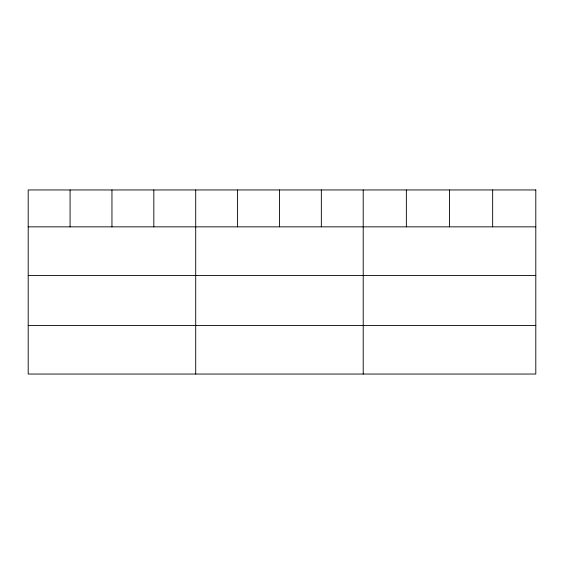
<?xml version="1.0" encoding="UTF-8"?>
<svg xmlns="http://www.w3.org/2000/svg" width="564" height="564" viewBox="0 0 564 564"><rect width="100%" height="100%" fill="white"/><g stroke="black" fill="none" stroke-linecap="round" stroke-linejoin="round"><path stroke-width="0.85" d="M28.2 226.848L535.8 226.848M28.2 275.422L535.8 275.422M28.2 325.47L535.8 325.47M492.654 189.955L492.654 226.848M449.508 189.955L449.508 226.848M406.362 189.955L406.362 226.848M363.216 189.955L363.216 374.045M321.339 189.955L321.339 226.848M279.462 189.955L279.462 226.848M237.585 189.955L237.585 226.848M195.708 189.955L195.708 374.045M153.831 189.955L153.831 226.848M111.954 189.955L111.954 226.848M70.077 189.955L70.077 226.848M535.8 189.955L28.2 189.955L28.2 374.045L535.8 374.045L535.8 189.955"/></g></svg>
